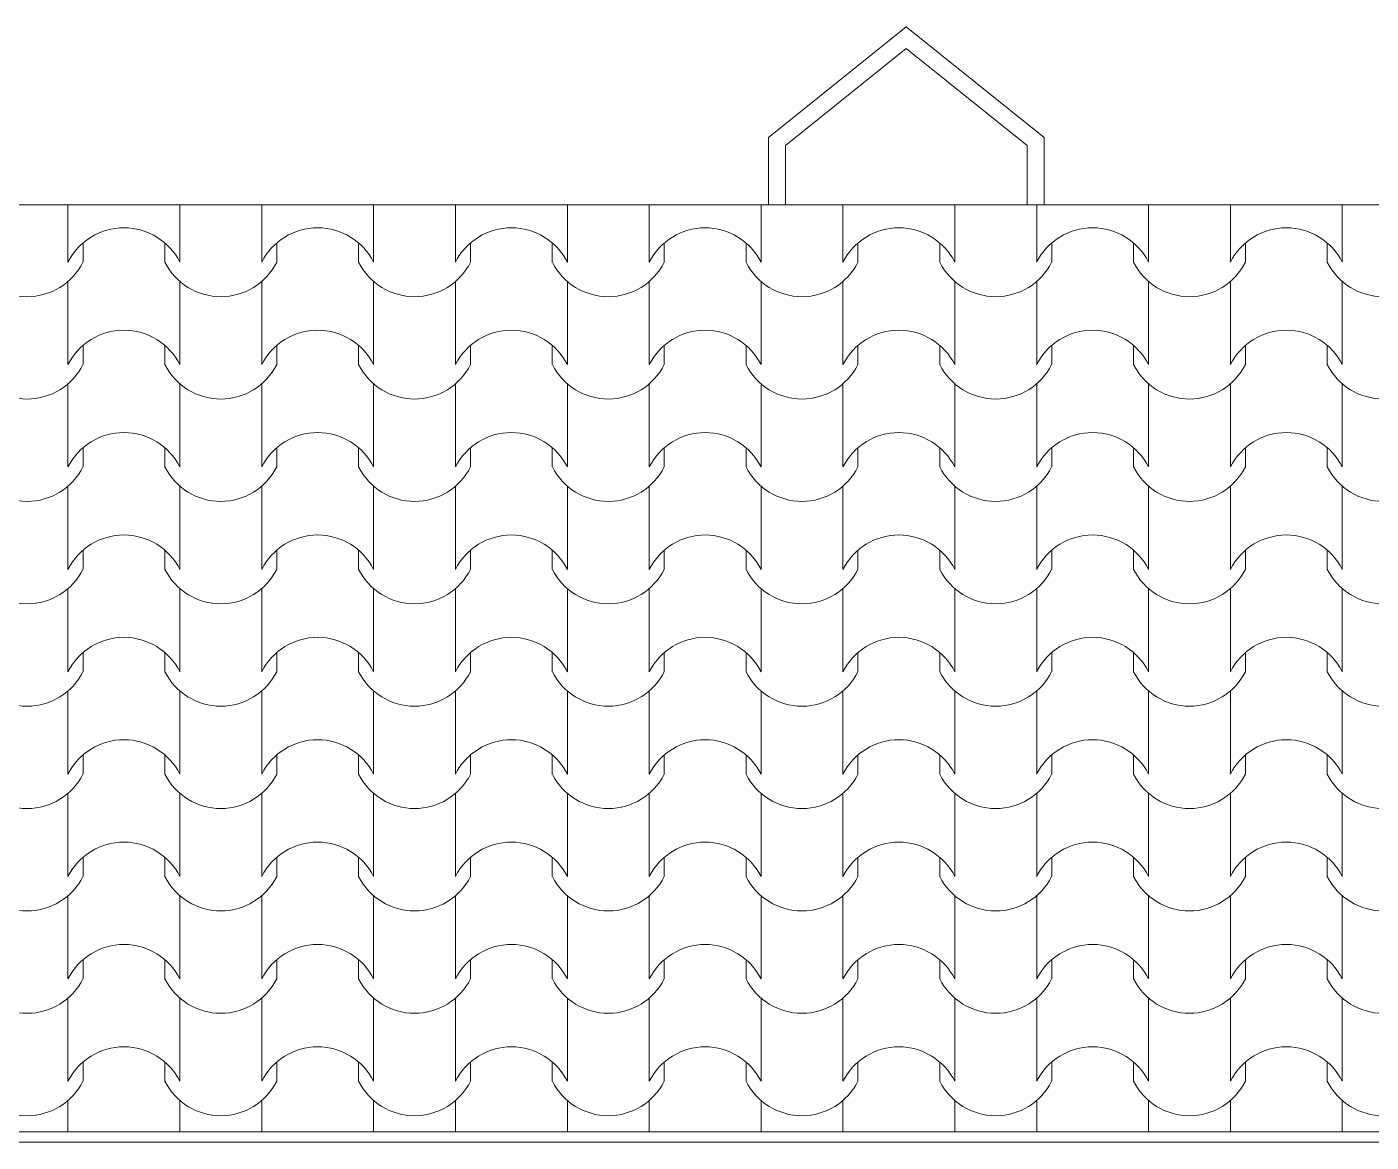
# Model space of a CAD drawing. Header units: millimetres. Extents: x 2791058 to 2855058, y -67651 to -18651.
# Drawn here: x 2805834 to 2807808, y -44721 to -43084 of the extents above; entities that cross this region are included whole.
import ezdxf

# ---------------------------------------------------------------- set-up
doc = ezdxf.new("R2010")
doc.units = ezdxf.units.MM
doc.header["$MEASUREMENT"] = 0
doc.layers.add('Shell - Roof_Pen_No__21', color=7, linetype='Continuous', lineweight=0)
doc.layers.add('Structural - Bearing_Pen_No__1', color=7, linetype='Continuous', lineweight=0)
doc.layers.add('Structural - Bearing_Pen_No__62', color=7, linetype='Continuous', lineweight=0, true_color=0xaaaaaa)

# ---------------------------------------------------------------- blocks, each defined once
blk = doc.blocks.new('*X14', base_point=(2247653.8, -76425))
at = {"layer": 'Structural - Bearing_Pen_No__62', "color": 253, "linetype": 'Continuous', "lineweight": 0, "true_color": 0xaaaaaa}
for p, q in [((2805894.8, -43345.2), (2805894.8, -43368.4)), ((2806059.1, -43345.2), (2806059.1, -43368.4)), ((2806179.3, -43345.2), (2806179.3, -43368.4)), ((2806343.6, -43345.2), (2806343.6, -43368.4)), ((2806463.8, -43345.2), (2806463.8, -43368.4)), ((2806628.1, -43345.2), (2806628.1, -43368.4)), ((2806748.3, -43345.2), (2806748.3, -43368.4)), ((2806912.5, -43345.2), (2806912.5, -43368.4)), ((2807032.8, -43345.2), (2807032.8, -43368.4)), ((2807197, -43345.2), (2807197, -43368.4)), ((2807317.2, -43345.2), (2807317.2, -43368.4)), ((2807481.5, -43345.2), (2807481.5, -43368.4)), ((2807601.7, -43345.2), (2807601.7, -43368.4)), ((2807766, -43345.2), (2807766, -43368.4)), ((2805894.8, -43368.4), (2805894.8, -43429.4)), ((2806059.1, -43368.4), (2806059.1, -43429.4)), ((2806179.3, -43368.4), (2806179.3, -43429.4)), ((2806343.6, -43368.4), (2806343.6, -43429.4)), ((2806463.8, -43368.4), (2806463.8, -43429.4)), ((2806628.1, -43368.4), (2806628.1, -43429.4)), ((2806748.3, -43368.4), (2806748.3, -43429.4)), ((2806912.5, -43368.4), (2806912.5, -43429.4)), ((2807032.8, -43368.4), (2807032.8, -43429.4)), ((2807197, -43368.4), (2807197, -43429.4)), ((2807317.2, -43368.4), (2807317.2, -43429.4)), ((2807481.5, -43368.4), (2807481.5, -43429.4)), ((2807601.7, -43368.4), (2807601.7, -43429.4)), ((2807766, -43368.4), (2807766, -43429.4)), ((2805916.9, -43401.4), (2805916.9, -43429.4)), ((2806037.1, -43401.4), (2806037.1, -43429.4)), ((2806201.3, -43401.4), (2806201.3, -43429.4)), ((2806321.6, -43401.4), (2806321.6, -43429.4)), ((2806485.8, -43401.4), (2806485.8, -43429.4)), ((2806606, -43401.4), (2806606, -43429.4)), ((2806770.3, -43401.4), (2806770.3, -43429.4)), ((2806890.5, -43401.4), (2806890.5, -43429.4)), ((2807054.8, -43401.4), (2807054.8, -43429.4)), ((2807175, -43401.4), (2807175, -43429.4)), ((2807339.3, -43401.4), (2807339.3, -43429.4)), ((2807459.5, -43401.4), (2807459.5, -43429.4)), ((2807623.7, -43401.4), (2807623.7, -43429.4)), ((2807744, -43401.4), (2807744, -43429.4)), ((2805894.8, -43457.8), (2805894.8, -43518.8)), ((2806059.1, -43457.8), (2806059.1, -43518.8)), ((2806179.3, -43457.8), (2806179.3, -43518.8)), ((2806343.6, -43457.8), (2806343.6, -43518.8)), ((2806463.8, -43457.8), (2806463.8, -43518.8)), ((2806628.1, -43457.8), (2806628.1, -43518.8)), ((2806748.3, -43457.8), (2806748.3, -43518.8)), ((2806912.5, -43457.8), (2806912.5, -43518.8)), ((2807032.8, -43457.8), (2807032.8, -43518.8)), ((2807197, -43457.8), (2807197, -43518.8)), ((2807317.2, -43457.8), (2807317.2, -43518.8)), ((2807481.5, -43457.8), (2807481.5, -43518.8)), ((2807601.7, -43457.8), (2807601.7, -43518.8)), ((2807766, -43457.8), (2807766, -43518.8)), ((2805894.8, -43518.8), (2805894.8, -43579.7)), ((2806059.1, -43518.8), (2806059.1, -43579.7)), ((2806179.3, -43518.8), (2806179.3, -43579.7)), ((2806343.6, -43518.8), (2806343.6, -43579.7)), ((2806463.8, -43518.8), (2806463.8, -43579.7)), ((2806628.1, -43518.8), (2806628.1, -43579.7)), ((2806748.3, -43518.8), (2806748.3, -43579.7)), ((2806912.5, -43518.8), (2806912.5, -43579.7)), ((2807032.8, -43518.8), (2807032.8, -43579.7)), ((2807197, -43518.8), (2807197, -43579.7)), ((2807317.2, -43518.8), (2807317.2, -43579.7)), ((2807481.5, -43518.8), (2807481.5, -43579.7)), ((2807601.7, -43518.8), (2807601.7, -43579.7)), ((2807766, -43518.8), (2807766, -43579.7)), ((2805916.9, -43551.7), (2805916.9, -43579.7)), ((2806037.1, -43551.7), (2806037.1, -43579.7)), ((2806201.3, -43551.7), (2806201.3, -43579.7)), ((2806321.6, -43551.7), (2806321.6, -43579.7)), ((2806485.8, -43551.7), (2806485.8, -43579.7)), ((2806606, -43551.7), (2806606, -43579.7)), ((2806770.3, -43551.7), (2806770.3, -43579.7)), ((2806890.5, -43551.7), (2806890.5, -43579.7)), ((2807054.8, -43551.7), (2807054.8, -43579.7)), ((2807175, -43551.7), (2807175, -43579.7)), ((2807339.3, -43551.7), (2807339.3, -43579.7)), ((2807459.5, -43551.7), (2807459.5, -43579.7)), ((2807623.7, -43551.7), (2807623.7, -43579.7)), ((2807744, -43551.7), (2807744, -43579.7)), ((2805894.8, -43608.1), (2805894.8, -43669.1)), ((2806059.1, -43608.1), (2806059.1, -43669.1)), ((2806179.3, -43608.1), (2806179.3, -43669.1)), ((2806343.6, -43608.1), (2806343.6, -43669.1)), ((2806463.8, -43608.1), (2806463.8, -43669.1)), ((2806628.1, -43608.1), (2806628.1, -43669.1)), ((2806748.3, -43608.1), (2806748.3, -43669.1)), ((2806912.5, -43608.1), (2806912.5, -43669.1)), ((2807032.8, -43608.1), (2807032.8, -43669.1)), ((2807197, -43608.1), (2807197, -43669.1)), ((2807317.2, -43608.1), (2807317.2, -43669.1)), ((2807481.5, -43608.1), (2807481.5, -43669.1)), ((2807601.7, -43608.1), (2807601.7, -43669.1)), ((2807766, -43608.1), (2807766, -43669.1)), ((2805894.8, -43669.1), (2805894.8, -43730.1)), ((2806059.1, -43669.1), (2806059.1, -43730.1)), ((2806179.3, -43669.1), (2806179.3, -43730.1)), ((2806343.6, -43669.1), (2806343.6, -43730.1)), ((2806463.8, -43669.1), (2806463.8, -43730.1)), ((2806628.1, -43669.1), (2806628.1, -43730.1)), ((2806748.3, -43669.1), (2806748.3, -43730.1)), ((2806912.5, -43669.1), (2806912.5, -43730.1)), ((2807032.8, -43669.1), (2807032.8, -43730.1)), ((2807197, -43669.1), (2807197, -43730.1)), ((2807317.2, -43669.1), (2807317.2, -43730.1)), ((2807481.5, -43669.1), (2807481.5, -43730.1)), ((2807601.7, -43669.1), (2807601.7, -43730.1)), ((2807766, -43669.1), (2807766, -43730.1)), ((2805916.9, -43702), (2805916.9, -43730.1)), ((2806037.1, -43702), (2806037.1, -43730.1)), ((2806201.3, -43702), (2806201.3, -43730.1)), ((2806321.6, -43702), (2806321.6, -43730.1)), ((2806485.8, -43702), (2806485.8, -43730.1)), ((2806606, -43702), (2806606, -43730.1)), ((2806770.3, -43702), (2806770.3, -43730.1)), ((2806890.5, -43702), (2806890.5, -43730.1)), ((2807054.8, -43702), (2807054.8, -43730.1)), ((2807175, -43702), (2807175, -43730.1)), ((2807339.3, -43702), (2807339.3, -43730.1)), ((2807459.5, -43702), (2807459.5, -43730.1)), ((2807623.7, -43702), (2807623.7, -43730.1)), ((2807744, -43702), (2807744, -43730.1)), ((2805894.8, -43758.5), (2805894.8, -43819.4)), ((2806059.1, -43758.5), (2806059.1, -43819.4)), ((2806179.3, -43758.5), (2806179.3, -43819.4)), ((2806343.6, -43758.5), (2806343.6, -43819.4)), ((2806463.8, -43758.5), (2806463.8, -43819.4)), ((2806628.1, -43758.5), (2806628.1, -43819.4)), ((2806748.3, -43758.5), (2806748.3, -43819.4)), ((2806912.5, -43758.5), (2806912.5, -43819.4)), ((2807032.8, -43758.5), (2807032.8, -43819.4)), ((2807197, -43758.5), (2807197, -43819.4)), ((2807317.2, -43758.5), (2807317.2, -43819.4)), ((2807481.5, -43758.5), (2807481.5, -43819.4)), ((2807601.7, -43758.5), (2807601.7, -43819.4)), ((2807766, -43758.5), (2807766, -43819.4)), ((2805894.8, -43819.4), (2805894.8, -43880.4)), ((2806059.1, -43819.4), (2806059.1, -43880.4)), ((2806179.3, -43819.4), (2806179.3, -43880.4)), ((2806343.6, -43819.4), (2806343.6, -43880.4)), ((2806463.8, -43819.4), (2806463.8, -43880.4)), ((2806628.1, -43819.4), (2806628.1, -43880.4)), ((2806748.3, -43819.4), (2806748.3, -43880.4)), ((2806912.5, -43819.4), (2806912.5, -43880.4)), ((2807032.8, -43819.4), (2807032.8, -43880.4)), ((2807197, -43819.4), (2807197, -43880.4)), ((2807317.2, -43819.4), (2807317.2, -43880.4)), ((2807481.5, -43819.4), (2807481.5, -43880.4)), ((2807601.7, -43819.4), (2807601.7, -43880.4)), ((2807766, -43819.4), (2807766, -43880.4)), ((2805916.9, -43852.4), (2805916.9, -43880.4)), ((2806037.1, -43852.4), (2806037.1, -43880.4)), ((2806201.3, -43852.4), (2806201.3, -43880.4)), ((2806321.6, -43852.4), (2806321.6, -43880.4)), ((2806485.8, -43852.4), (2806485.8, -43880.4)), ((2806606, -43852.4), (2806606, -43880.4)), ((2806770.3, -43852.4), (2806770.3, -43880.4)), ((2806890.5, -43852.4), (2806890.5, -43880.4)), ((2807054.8, -43852.4), (2807054.8, -43880.4)), ((2807175, -43852.4), (2807175, -43880.4)), ((2807339.3, -43852.4), (2807339.3, -43880.4)), ((2807459.5, -43852.4), (2807459.5, -43880.4)), ((2807623.7, -43852.4), (2807623.7, -43880.4)), ((2807744, -43852.4), (2807744, -43880.4)), ((2805894.8, -43908.8), (2805894.8, -43969.8)), ((2806059.1, -43908.8), (2806059.1, -43969.8)), ((2806179.3, -43908.8), (2806179.3, -43969.8)), ((2806343.6, -43908.8), (2806343.6, -43969.8)), ((2806463.8, -43908.8), (2806463.8, -43969.8)), ((2806628.1, -43908.8), (2806628.1, -43969.8)), ((2806748.3, -43908.8), (2806748.3, -43969.8)), ((2806912.5, -43908.8), (2806912.5, -43969.8)), ((2807032.8, -43908.8), (2807032.8, -43969.8)), ((2807197, -43908.8), (2807197, -43969.8)), ((2807317.2, -43908.8), (2807317.2, -43969.8)), ((2807481.5, -43908.8), (2807481.5, -43969.8)), ((2807601.7, -43908.8), (2807601.7, -43969.8)), ((2807766, -43908.8), (2807766, -43969.8)), ((2805894.8, -43969.8), (2805894.8, -44030.7)), ((2806059.1, -43969.8), (2806059.1, -44030.7)), ((2806179.3, -43969.8), (2806179.3, -44030.7)), ((2806343.6, -43969.8), (2806343.6, -44030.7)), ((2806463.8, -43969.8), (2806463.8, -44030.7)), ((2806628.1, -43969.8), (2806628.1, -44030.7)), ((2806748.3, -43969.8), (2806748.3, -44030.7)), ((2806912.5, -43969.8), (2806912.5, -44030.7)), ((2807032.8, -43969.8), (2807032.8, -44030.7)), ((2807197, -43969.8), (2807197, -44030.7)), ((2807317.2, -43969.8), (2807317.2, -44030.7)), ((2807481.5, -43969.8), (2807481.5, -44030.7)), ((2807601.7, -43969.8), (2807601.7, -44030.7)), ((2807766, -43969.8), (2807766, -44030.7)), ((2805916.9, -44002.7), (2805916.9, -44030.7)), ((2806037.1, -44002.7), (2806037.1, -44030.7)), ((2806201.3, -44002.7), (2806201.3, -44030.7)), ((2806321.6, -44002.7), (2806321.6, -44030.7)), ((2806485.8, -44002.7), (2806485.8, -44030.7)), ((2806606, -44002.7), (2806606, -44030.7)), ((2806770.3, -44002.7), (2806770.3, -44030.7)), ((2806890.5, -44002.7), (2806890.5, -44030.7)), ((2807054.8, -44002.7), (2807054.8, -44030.7)), ((2807175, -44002.7), (2807175, -44030.7)), ((2807339.3, -44002.7), (2807339.3, -44030.7)), ((2807459.5, -44002.7), (2807459.5, -44030.7)), ((2807623.7, -44002.7), (2807623.7, -44030.7)), ((2807744, -44002.7), (2807744, -44030.7)), ((2805894.8, -44059.1), (2805894.8, -44120.1)), ((2806059.1, -44059.1), (2806059.1, -44120.1)), ((2806179.3, -44059.1), (2806179.3, -44120.1)), ((2806343.6, -44059.1), (2806343.6, -44120.1)), ((2806463.8, -44059.1), (2806463.8, -44120.1)), ((2806628.1, -44059.1), (2806628.1, -44120.1)), ((2806748.3, -44059.1), (2806748.3, -44120.1)), ((2806912.5, -44059.1), (2806912.5, -44120.1)), ((2807032.8, -44059.1), (2807032.8, -44120.1)), ((2807197, -44059.1), (2807197, -44120.1)), ((2807317.2, -44059.1), (2807317.2, -44120.1)), ((2807481.5, -44059.1), (2807481.5, -44120.1)), ((2807601.7, -44059.1), (2807601.7, -44120.1)), ((2807766, -44059.1), (2807766, -44120.1)), ((2805894.8, -44120.1), (2805894.8, -44181.1)), ((2806059.1, -44120.1), (2806059.1, -44181.1)), ((2806179.3, -44120.1), (2806179.3, -44181.1)), ((2806343.6, -44120.1), (2806343.6, -44181.1)), ((2806463.8, -44120.1), (2806463.8, -44181.1)), ((2806628.1, -44120.1), (2806628.1, -44181.1)), ((2806748.3, -44120.1), (2806748.3, -44181.1)), ((2806912.5, -44120.1), (2806912.5, -44181.1)), ((2807032.8, -44120.1), (2807032.8, -44181.1)), ((2807197, -44120.1), (2807197, -44181.1)), ((2807317.2, -44120.1), (2807317.2, -44181.1)), ((2807481.5, -44120.1), (2807481.5, -44181.1)), ((2807601.7, -44120.1), (2807601.7, -44181.1)), ((2807766, -44120.1), (2807766, -44181.1)), ((2805916.9, -44153), (2805916.9, -44181.1)), ((2806037.1, -44153), (2806037.1, -44181.1)), ((2806201.3, -44153), (2806201.3, -44181.1)), ((2806321.6, -44153), (2806321.6, -44181.1)), ((2806485.8, -44153), (2806485.8, -44181.1)), ((2806606, -44153), (2806606, -44181.1)), ((2806770.3, -44153), (2806770.3, -44181.1)), ((2806890.5, -44153), (2806890.5, -44181.1)), ((2807054.8, -44153), (2807054.8, -44181.1)), ((2807175, -44153), (2807175, -44181.1)), ((2807339.3, -44153), (2807339.3, -44181.1)), ((2807459.5, -44153), (2807459.5, -44181.1)), ((2807623.7, -44153), (2807623.7, -44181.1)), ((2807744, -44153), (2807744, -44181.1)), ((2805894.8, -44209.5), (2805894.8, -44270.4)), ((2806059.1, -44209.5), (2806059.1, -44270.4)), ((2806179.3, -44209.5), (2806179.3, -44270.4)), ((2806343.6, -44209.5), (2806343.6, -44270.4)), ((2806463.8, -44209.5), (2806463.8, -44270.4)), ((2806628.1, -44209.5), (2806628.1, -44270.4)), ((2806748.3, -44209.5), (2806748.3, -44270.4)), ((2806912.5, -44209.5), (2806912.5, -44270.4)), ((2807032.8, -44209.5), (2807032.8, -44270.4)), ((2807197, -44209.5), (2807197, -44270.4)), ((2807317.2, -44209.5), (2807317.2, -44270.4)), ((2807481.5, -44209.5), (2807481.5, -44270.4)), ((2807601.7, -44209.5), (2807601.7, -44270.4)), ((2807766, -44209.5), (2807766, -44270.4)), ((2805894.8, -44270.4), (2805894.8, -44331.4)), ((2806059.1, -44270.4), (2806059.1, -44331.4)), ((2806179.3, -44270.4), (2806179.3, -44331.4)), ((2806343.6, -44270.4), (2806343.6, -44331.4)), ((2806463.8, -44270.4), (2806463.8, -44331.4)), ((2806628.1, -44270.4), (2806628.1, -44331.4)), ((2806748.3, -44270.4), (2806748.3, -44331.4)), ((2806912.5, -44270.4), (2806912.5, -44331.4)), ((2807032.8, -44270.4), (2807032.8, -44331.4)), ((2807197, -44270.4), (2807197, -44331.4)), ((2807317.2, -44270.4), (2807317.2, -44331.4)), ((2807481.5, -44270.4), (2807481.5, -44331.4)), ((2807601.7, -44270.4), (2807601.7, -44331.4)), ((2807766, -44270.4), (2807766, -44331.4)), ((2805916.9, -44303.4), (2805916.9, -44331.4)), ((2806037.1, -44303.4), (2806037.1, -44331.4)), ((2806201.3, -44303.4), (2806201.3, -44331.4)), ((2806321.6, -44303.4), (2806321.6, -44331.4)), ((2806485.8, -44303.4), (2806485.8, -44331.4)), ((2806606, -44303.4), (2806606, -44331.4)), ((2806770.3, -44303.4), (2806770.3, -44331.4)), ((2806890.5, -44303.4), (2806890.5, -44331.4)), ((2807054.8, -44303.4), (2807054.8, -44331.4)), ((2807175, -44303.4), (2807175, -44331.4)), ((2807339.3, -44303.4), (2807339.3, -44331.4)), ((2807459.5, -44303.4), (2807459.5, -44331.4)), ((2807623.7, -44303.4), (2807623.7, -44331.4)), ((2807744, -44303.4), (2807744, -44331.4)), ((2805894.8, -44359.8), (2805894.8, -44420.8)), ((2806059.1, -44359.8), (2806059.1, -44420.8)), ((2806179.3, -44359.8), (2806179.3, -44420.8)), ((2806343.6, -44359.8), (2806343.6, -44420.8)), ((2806463.8, -44359.8), (2806463.8, -44420.8)), ((2806628.1, -44359.8), (2806628.1, -44420.8)), ((2806748.3, -44359.8), (2806748.3, -44420.8)), ((2806912.5, -44359.8), (2806912.5, -44420.8)), ((2807032.8, -44359.8), (2807032.8, -44420.8)), ((2807197, -44359.8), (2807197, -44420.8)), ((2807317.2, -44359.8), (2807317.2, -44420.8)), ((2807481.5, -44359.8), (2807481.5, -44420.8)), ((2807601.7, -44359.8), (2807601.7, -44420.8)), ((2807766, -44359.8), (2807766, -44420.8)), ((2805894.8, -44420.8), (2805894.8, -44481.7)), ((2806059.1, -44420.8), (2806059.1, -44481.7)), ((2806179.3, -44420.8), (2806179.3, -44481.7)), ((2806343.6, -44420.8), (2806343.6, -44481.7)), ((2806463.8, -44420.8), (2806463.8, -44481.7)), ((2806628.1, -44420.8), (2806628.1, -44481.7)), ((2806748.3, -44420.8), (2806748.3, -44481.7)), ((2806912.5, -44420.8), (2806912.5, -44481.7)), ((2807032.8, -44420.8), (2807032.8, -44481.7)), ((2807197, -44420.8), (2807197, -44481.7)), ((2807317.2, -44420.8), (2807317.2, -44481.7)), ((2807481.5, -44420.8), (2807481.5, -44481.7)), ((2807601.7, -44420.8), (2807601.7, -44481.7)), ((2807766, -44420.8), (2807766, -44481.7)), ((2805916.9, -44453.7), (2805916.9, -44481.7)), ((2806037.1, -44453.7), (2806037.1, -44481.7)), ((2806201.3, -44453.7), (2806201.3, -44481.7)), ((2806321.6, -44453.7), (2806321.6, -44481.7)), ((2806485.8, -44453.7), (2806485.8, -44481.7)), ((2806606, -44453.7), (2806606, -44481.7)), ((2806770.3, -44453.7), (2806770.3, -44481.7)), ((2806890.5, -44453.7), (2806890.5, -44481.7)), ((2807054.8, -44453.7), (2807054.8, -44481.7)), ((2807175, -44453.7), (2807175, -44481.7)), ((2807339.3, -44453.7), (2807339.3, -44481.7)), ((2807459.5, -44453.7), (2807459.5, -44481.7)), ((2807623.7, -44453.7), (2807623.7, -44481.7)), ((2807744, -44453.7), (2807744, -44481.7)), ((2805894.8, -44510.1), (2805894.8, -44571.1)), ((2806059.1, -44510.1), (2806059.1, -44571.1)), ((2806179.3, -44510.1), (2806179.3, -44571.1)), ((2806343.6, -44510.1), (2806343.6, -44571.1)), ((2806463.8, -44510.1), (2806463.8, -44571.1)), ((2806628.1, -44510.1), (2806628.1, -44571.1)), ((2806748.3, -44510.1), (2806748.3, -44571.1)), ((2806912.5, -44510.1), (2806912.5, -44571.1)), ((2807032.8, -44510.1), (2807032.8, -44571.1)), ((2807197, -44510.1), (2807197, -44571.1)), ((2807317.2, -44510.1), (2807317.2, -44571.1)), ((2807481.5, -44510.1), (2807481.5, -44571.1)), ((2807601.7, -44510.1), (2807601.7, -44571.1)), ((2807766, -44510.1), (2807766, -44571.1)), ((2805894.8, -44571.1), (2805894.8, -44632.1)), ((2806059.1, -44571.1), (2806059.1, -44632.1)), ((2806179.3, -44571.1), (2806179.3, -44632.1)), ((2806343.6, -44571.1), (2806343.6, -44632.1)), ((2806463.8, -44571.1), (2806463.8, -44632.1)), ((2806628.1, -44571.1), (2806628.1, -44632.1)), ((2806748.3, -44571.1), (2806748.3, -44632.1)), ((2806912.5, -44571.1), (2806912.5, -44632.1)), ((2807032.8, -44571.1), (2807032.8, -44632.1)), ((2807197, -44571.1), (2807197, -44632.1)), ((2807317.2, -44571.1), (2807317.2, -44632.1)), ((2807481.5, -44571.1), (2807481.5, -44632.1)), ((2807601.7, -44571.1), (2807601.7, -44632.1)), ((2807766, -44571.1), (2807766, -44632.1)), ((2805916.9, -44604), (2805916.9, -44632.1)), ((2806037.1, -44604), (2806037.1, -44632.1)), ((2806201.3, -44604), (2806201.3, -44632.1)), ((2806321.6, -44604), (2806321.6, -44632.1)), ((2806485.8, -44604), (2806485.8, -44632.1)), ((2806606, -44604), (2806606, -44632.1)), ((2806770.3, -44604), (2806770.3, -44632.1)), ((2806890.5, -44604), (2806890.5, -44632.1)), ((2807054.8, -44604), (2807054.8, -44632.1)), ((2807175, -44604), (2807175, -44632.1)), ((2807339.3, -44604), (2807339.3, -44632.1)), ((2807459.5, -44604), (2807459.5, -44632.1)), ((2807623.7, -44604), (2807623.7, -44632.1)), ((2807744, -44604), (2807744, -44632.1)), ((2805894.8, -44660.5), (2805894.8, -44706.4)), ((2806059.1, -44660.5), (2806059.1, -44706.4)), ((2806179.3, -44660.5), (2806179.3, -44706.4)), ((2806343.6, -44660.5), (2806343.6, -44706.4)), ((2806463.8, -44660.5), (2806463.8, -44706.4)), ((2806628.1, -44660.5), (2806628.1, -44706.4)), ((2806748.3, -44660.5), (2806748.3, -44706.4)), ((2806912.5, -44660.5), (2806912.5, -44706.4)), ((2807032.8, -44660.5), (2807032.8, -44706.4)), ((2807197, -44660.5), (2807197, -44706.4)), ((2807317.2, -44660.5), (2807317.2, -44706.4)), ((2807481.5, -44660.5), (2807481.5, -44706.4)), ((2807601.7, -44660.5), (2807601.7, -44706.4)), ((2807766, -44660.5), (2807766, -44706.4))]:
    blk.add_line(p, q, dxfattribs=at)
for centre, radius, start, end in [((2805977.2, -43471.3), 92.5, 90.1705, 153.0115), ((2805976.7, -43471.3), 92.5, 26.9885, 89.8295), ((2806261.7, -43471.3), 92.5, 90.1705, 153.0115), ((2806261.2, -43471.3), 92.5, 26.9885, 89.8295), ((2806546.2, -43471.3), 92.5, 90.1705, 153.0115), ((2806545.7, -43471.3), 92.5, 26.9885, 89.8295), ((2806830.7, -43471.3), 92.5, 90.1705, 153.0115), ((2806830.1, -43471.3), 92.5, 26.9885, 89.8295), ((2807115.2, -43471.3), 92.5, 90.1705, 153.0115), ((2807114.6, -43471.3), 92.5, 26.9885, 89.8295), ((2807399.6, -43471.3), 92.5, 90.1705, 153.0115), ((2807399.1, -43471.3), 92.5, 26.9885, 89.8295), ((2807684.1, -43471.3), 92.5, 90.1705, 153.0115), ((2807683.6, -43471.3), 92.5, 26.9885, 89.8295), ((2805834.7, -43388.1), 91.9, 206.7044, 333.2956), ((2806119.2, -43388.1), 91.9, 206.7044, 333.2956), ((2806403.7, -43388.1), 91.9, 206.7044, 333.2956), ((2806688.2, -43388.1), 91.9, 206.7044, 333.2956), ((2806972.6, -43388.1), 91.9, 206.7044, 333.2956), ((2807257.1, -43388.1), 91.9, 206.7044, 333.2956), ((2807541.6, -43388.1), 91.9, 206.7044, 333.2956), ((2807826.1, -43388.1), 91.9, 206.7044, 333.2956), ((2805977.2, -43621.7), 92.5, 90.1705, 153.0115), ((2805976.7, -43621.7), 92.5, 26.9885, 89.8295), ((2806261.7, -43621.7), 92.5, 90.1705, 153.0115), ((2806261.2, -43621.7), 92.5, 26.9885, 89.8295), ((2806546.2, -43621.7), 92.5, 90.1705, 153.0115), ((2806545.7, -43621.7), 92.5, 26.9885, 89.8295), ((2806830.7, -43621.7), 92.5, 90.1705, 153.0115), ((2806830.1, -43621.7), 92.5, 26.9885, 89.8295), ((2807115.2, -43621.7), 92.5, 90.1705, 153.0115), ((2807114.6, -43621.7), 92.5, 26.9885, 89.8295), ((2807399.6, -43621.7), 92.5, 90.1705, 153.0115), ((2807399.1, -43621.7), 92.5, 26.9885, 89.8295), ((2807684.1, -43621.7), 92.5, 90.1705, 153.0115), ((2807683.6, -43621.7), 92.5, 26.9885, 89.8295), ((2805834.7, -43538.4), 91.9, 206.7044, 333.2956), ((2806119.2, -43538.4), 91.9, 206.7044, 333.2956), ((2806403.7, -43538.4), 91.9, 206.7044, 333.2956), ((2806688.2, -43538.4), 91.9, 206.7044, 333.2956), ((2806972.6, -43538.4), 91.9, 206.7044, 333.2956), ((2807257.1, -43538.4), 91.9, 206.7044, 333.2956), ((2807541.6, -43538.4), 91.9, 206.7044, 333.2956), ((2807826.1, -43538.4), 91.9, 206.7044, 333.2956), ((2805977.2, -43772), 92.5, 90.1705, 153.0115), ((2805976.7, -43772), 92.5, 26.9885, 89.8295), ((2806261.7, -43772), 92.5, 90.1705, 153.0115), ((2806261.2, -43772), 92.5, 26.9885, 89.8295), ((2806546.2, -43772), 92.5, 90.1705, 153.0115), ((2806545.7, -43772), 92.5, 26.9885, 89.8295), ((2806830.7, -43772), 92.5, 90.1705, 153.0115), ((2806830.1, -43772), 92.5, 26.9885, 89.8295), ((2807115.2, -43772), 92.5, 90.1705, 153.0115), ((2807114.6, -43772), 92.5, 26.9885, 89.8295), ((2807399.6, -43772), 92.5, 90.1705, 153.0115), ((2807399.1, -43772), 92.5, 26.9885, 89.8295), ((2807684.1, -43772), 92.5, 90.1705, 153.0115), ((2807683.6, -43772), 92.5, 26.9885, 89.8295), ((2805834.7, -43688.7), 91.9, 206.7044, 333.2956), ((2806119.2, -43688.7), 91.9, 206.7044, 333.2956), ((2806403.7, -43688.7), 91.9, 206.7044, 333.2956), ((2806688.2, -43688.7), 91.9, 206.7044, 333.2956), ((2806972.6, -43688.7), 91.9, 206.7044, 333.2956), ((2807257.1, -43688.7), 91.9, 206.7044, 333.2956), ((2807541.6, -43688.7), 91.9, 206.7044, 333.2956), ((2807826.1, -43688.7), 91.9, 206.7044, 333.2956), ((2805977.2, -43922.4), 92.5, 90.1705, 153.0115), ((2805976.7, -43922.4), 92.5, 26.9885, 89.8295), ((2806261.7, -43922.4), 92.5, 90.1705, 153.0115), ((2806261.2, -43922.4), 92.5, 26.9885, 89.8295), ((2806546.2, -43922.4), 92.5, 90.1705, 153.0115), ((2806545.7, -43922.4), 92.5, 26.9885, 89.8295), ((2806830.7, -43922.4), 92.5, 90.1705, 153.0115), ((2806830.1, -43922.4), 92.5, 26.9885, 89.8295), ((2807115.2, -43922.4), 92.5, 90.1705, 153.0115), ((2807114.6, -43922.4), 92.5, 26.9885, 89.8295), ((2807399.6, -43922.4), 92.5, 90.1705, 153.0115), ((2807399.1, -43922.4), 92.5, 26.9885, 89.8295), ((2807684.1, -43922.4), 92.5, 90.1705, 153.0115), ((2807683.6, -43922.4), 92.5, 26.9885, 89.8295), ((2805834.7, -43839.1), 91.9, 206.7044, 333.2956), ((2806119.2, -43839.1), 91.9, 206.7044, 333.2956), ((2806403.7, -43839.1), 91.9, 206.7044, 333.2956), ((2806688.2, -43839.1), 91.9, 206.7044, 333.2956), ((2806972.6, -43839.1), 91.9, 206.7044, 333.2956), ((2807257.1, -43839.1), 91.9, 206.7044, 333.2956), ((2807541.6, -43839.1), 91.9, 206.7044, 333.2956), ((2807826.1, -43839.1), 91.9, 206.7044, 333.2956), ((2805977.2, -44072.7), 92.5, 90.1705, 153.0115), ((2805976.7, -44072.7), 92.5, 26.9885, 89.8295), ((2806261.7, -44072.7), 92.5, 90.1705, 153.0115), ((2806261.2, -44072.7), 92.5, 26.9885, 89.8295), ((2806546.2, -44072.7), 92.5, 90.1705, 153.0115), ((2806545.7, -44072.7), 92.5, 26.9885, 89.8295), ((2806830.7, -44072.7), 92.5, 90.1705, 153.0115), ((2806830.1, -44072.7), 92.5, 26.9885, 89.8295), ((2807115.2, -44072.7), 92.5, 90.1705, 153.0115), ((2807114.6, -44072.7), 92.5, 26.9885, 89.8295), ((2807399.6, -44072.7), 92.5, 90.1705, 153.0115), ((2807399.1, -44072.7), 92.5, 26.9885, 89.8295), ((2807684.1, -44072.7), 92.5, 90.1705, 153.0115), ((2807683.6, -44072.7), 92.5, 26.9885, 89.8295), ((2805834.7, -43989.4), 91.9, 206.7044, 333.2956), ((2806119.2, -43989.4), 91.9, 206.7044, 333.2956), ((2806403.7, -43989.4), 91.9, 206.7044, 333.2956), ((2806688.2, -43989.4), 91.9, 206.7044, 333.2956), ((2806972.6, -43989.4), 91.9, 206.7044, 333.2956), ((2807257.1, -43989.4), 91.9, 206.7044, 333.2956), ((2807541.6, -43989.4), 91.9, 206.7044, 333.2956), ((2807826.1, -43989.4), 91.9, 206.7044, 333.2956), ((2805977.2, -44223), 92.5, 90.1705, 153.0115), ((2805976.7, -44223), 92.5, 26.9885, 89.8295), ((2806261.7, -44223), 92.5, 90.1705, 153.0115), ((2806261.2, -44223), 92.5, 26.9885, 89.8295), ((2806546.2, -44223), 92.5, 90.1705, 153.0115), ((2806545.7, -44223), 92.5, 26.9885, 89.8295), ((2806830.7, -44223), 92.5, 90.1705, 153.0115), ((2806830.1, -44223), 92.5, 26.9885, 89.8295), ((2807115.2, -44223), 92.5, 90.1705, 153.0115), ((2807114.6, -44223), 92.5, 26.9885, 89.8295), ((2807399.6, -44223), 92.5, 90.1705, 153.0115), ((2807399.1, -44223), 92.5, 26.9885, 89.8295), ((2807684.1, -44223), 92.5, 90.1705, 153.0115), ((2807683.6, -44223), 92.5, 26.9885, 89.8295), ((2805834.7, -44139.8), 91.9, 206.7044, 333.2956), ((2806119.2, -44139.8), 91.9, 206.7044, 333.2956), ((2806403.7, -44139.8), 91.9, 206.7044, 333.2956), ((2806688.2, -44139.8), 91.9, 206.7044, 333.2956), ((2806972.6, -44139.8), 91.9, 206.7044, 333.2956), ((2807257.1, -44139.8), 91.9, 206.7044, 333.2956), ((2807541.6, -44139.8), 91.9, 206.7044, 333.2956), ((2807826.1, -44139.8), 91.9, 206.7044, 333.2956), ((2805977.2, -44373.4), 92.5, 90.1705, 153.0115), ((2805976.7, -44373.4), 92.5, 26.9885, 89.8295), ((2806261.7, -44373.4), 92.5, 90.1705, 153.0115), ((2806261.2, -44373.4), 92.5, 26.9885, 89.8295), ((2806546.2, -44373.4), 92.5, 90.1705, 153.0115), ((2806545.7, -44373.4), 92.5, 26.9885, 89.8295), ((2806830.7, -44373.4), 92.5, 90.1705, 153.0115), ((2806830.1, -44373.4), 92.5, 26.9885, 89.8295), ((2807115.2, -44373.4), 92.5, 90.1705, 153.0115), ((2807114.6, -44373.4), 92.5, 26.9885, 89.8295), ((2807399.6, -44373.4), 92.5, 90.1705, 153.0115), ((2807399.1, -44373.4), 92.5, 26.9885, 89.8295), ((2807684.1, -44373.4), 92.5, 90.1705, 153.0115), ((2807683.6, -44373.4), 92.5, 26.9885, 89.8295), ((2805834.7, -44290.1), 91.9, 206.7044, 333.2956), ((2806119.2, -44290.1), 91.9, 206.7044, 333.2956), ((2806403.7, -44290.1), 91.9, 206.7044, 333.2956), ((2806688.2, -44290.1), 91.9, 206.7044, 333.2956), ((2806972.6, -44290.1), 91.9, 206.7044, 333.2956), ((2807257.1, -44290.1), 91.9, 206.7044, 333.2956), ((2807541.6, -44290.1), 91.9, 206.7044, 333.2956), ((2807826.1, -44290.1), 91.9, 206.7044, 333.2956), ((2805977.2, -44523.7), 92.5, 90.1705, 153.0115), ((2805976.7, -44523.7), 92.5, 26.9885, 89.8295), ((2806261.7, -44523.7), 92.5, 90.1705, 153.0115), ((2806261.2, -44523.7), 92.5, 26.9885, 89.8295), ((2806546.2, -44523.7), 92.5, 90.1705, 153.0115), ((2806545.7, -44523.7), 92.5, 26.9885, 89.8295), ((2806830.7, -44523.7), 92.5, 90.1705, 153.0115), ((2806830.1, -44523.7), 92.5, 26.9885, 89.8295), ((2807115.2, -44523.7), 92.5, 90.1705, 153.0115), ((2807114.6, -44523.7), 92.5, 26.9885, 89.8295), ((2807399.6, -44523.7), 92.5, 90.1705, 153.0115), ((2807399.1, -44523.7), 92.5, 26.9885, 89.8295), ((2807684.1, -44523.7), 92.5, 90.1705, 153.0115), ((2807683.6, -44523.7), 92.5, 26.9885, 89.8295), ((2805834.7, -44440.4), 91.9, 206.7044, 333.2956), ((2806119.2, -44440.4), 91.9, 206.7044, 333.2956), ((2806403.7, -44440.4), 91.9, 206.7044, 333.2956), ((2806688.2, -44440.4), 91.9, 206.7044, 333.2956), ((2806972.6, -44440.4), 91.9, 206.7044, 333.2956), ((2807257.1, -44440.4), 91.9, 206.7044, 333.2956), ((2807541.6, -44440.4), 91.9, 206.7044, 333.2956), ((2807826.1, -44440.4), 91.9, 206.7044, 333.2956), ((2805977.2, -44674), 92.5, 90.1705, 153.0115), ((2805976.7, -44674), 92.5, 26.9885, 89.8295), ((2806261.7, -44674), 92.5, 90.1705, 153.0115), ((2806261.2, -44674), 92.5, 26.9885, 89.8295), ((2806546.2, -44674), 92.5, 90.1705, 153.0115), ((2806545.7, -44674), 92.5, 26.9885, 89.8295), ((2806830.7, -44674), 92.5, 90.1705, 153.0115), ((2806830.1, -44674), 92.5, 26.9885, 89.8295), ((2807115.2, -44674), 92.5, 90.1705, 153.0115), ((2807114.6, -44674), 92.5, 26.9885, 89.8295), ((2807399.6, -44674), 92.5, 90.1705, 153.0115), ((2807399.1, -44674), 92.5, 26.9885, 89.8295), ((2807684.1, -44674), 92.5, 90.1705, 153.0115), ((2807683.6, -44674), 92.5, 26.9885, 89.8295), ((2805834.7, -44590.8), 91.9, 206.7044, 333.2956), ((2806119.2, -44590.8), 91.9, 206.7044, 333.2956), ((2806403.7, -44590.8), 91.9, 206.7044, 333.2956), ((2806688.2, -44590.8), 91.9, 206.7044, 333.2956), ((2806972.6, -44590.8), 91.9, 206.7044, 333.2956), ((2807257.1, -44590.8), 91.9, 206.7044, 333.2956), ((2807541.6, -44590.8), 91.9, 206.7044, 333.2956), ((2807826.1, -44590.8), 91.9, 206.7044, 333.2956)]:
    blk.add_arc(centre, radius, start, end, dxfattribs=at)
blk = doc.blocks.new('Fill_7', base_point=(2247653.8, -74425))
at = {"layer": 'Structural - Bearing_Pen_No__1', "color": 7, "linetype": 'Continuous', "lineweight": 0}
for p, q in [((2806930.6, -43345.2), (2804010.6, -43345.2)), ((2807335.6, -43345.2), (2806930.6, -43345.2)), ((2811589.5, -43345.2), (2807335.6, -43345.2)), ((2804010.6, -44706.4), (2811589.5, -44706.4))]:
    blk.add_line(p, q, dxfattribs=at)
at = {"layer": 'Structural - Bearing_Pen_No__62', "color": 253, "linetype": 'Continuous', "lineweight": 0, "true_color": 0xaaaaaa}
blk.add_blockref('*X14', (2247653.8, -76425), dxfattribs=at)

msp = doc.modelspace()

# ---------------------------------------------------------------- linework, layer by layer
at = {"layer": 'Shell - Roof_Pen_No__21', "color": 7, "linetype": 'Continuous', "lineweight": 0}
for p, q in [((2807125.8, -43083.8), (2806923.3, -43246.1)), ((2807125.8, -43083.8), (2807328.3, -43246.1)), ((2807125.8, -43115.7), (2806948.3, -43257.9)), ((2807125.8, -43115.7), (2807303.3, -43257.9)), ((2806923.3, -43345.2), (2806923.3, -43246.1)), ((2807328.3, -43345.2), (2807328.3, -43246.1)), ((2806948.3, -43345.2), (2806948.3, -43257.9)), ((2807303.3, -43345.2), (2807303.3, -43257.9)), ((2806930.6, -43345.2), (2803860.6, -43345.2)), ((2807310.6, -43345.2), (2806955.6, -43345.2)), ((2812085.6, -43345.2), (2807335.6, -43345.2)), ((2803860.6, -44706.4), (2812085.6, -44706.4)), ((2803860.6, -44721.4), (2812085.6, -44721.4))]:
    msp.add_line(p, q, dxfattribs=at)

# ---------------------------------------------------------------- block references
at = {"layer": 'Structural - Bearing_Pen_No__62', "color": 253, "linetype": 'Continuous', "lineweight": 0, "true_color": 0xaaaaaa}
msp.add_blockref('Fill_7', (2247653.8, -74425), dxfattribs=at)

doc.saveas('drawing.dxf')
